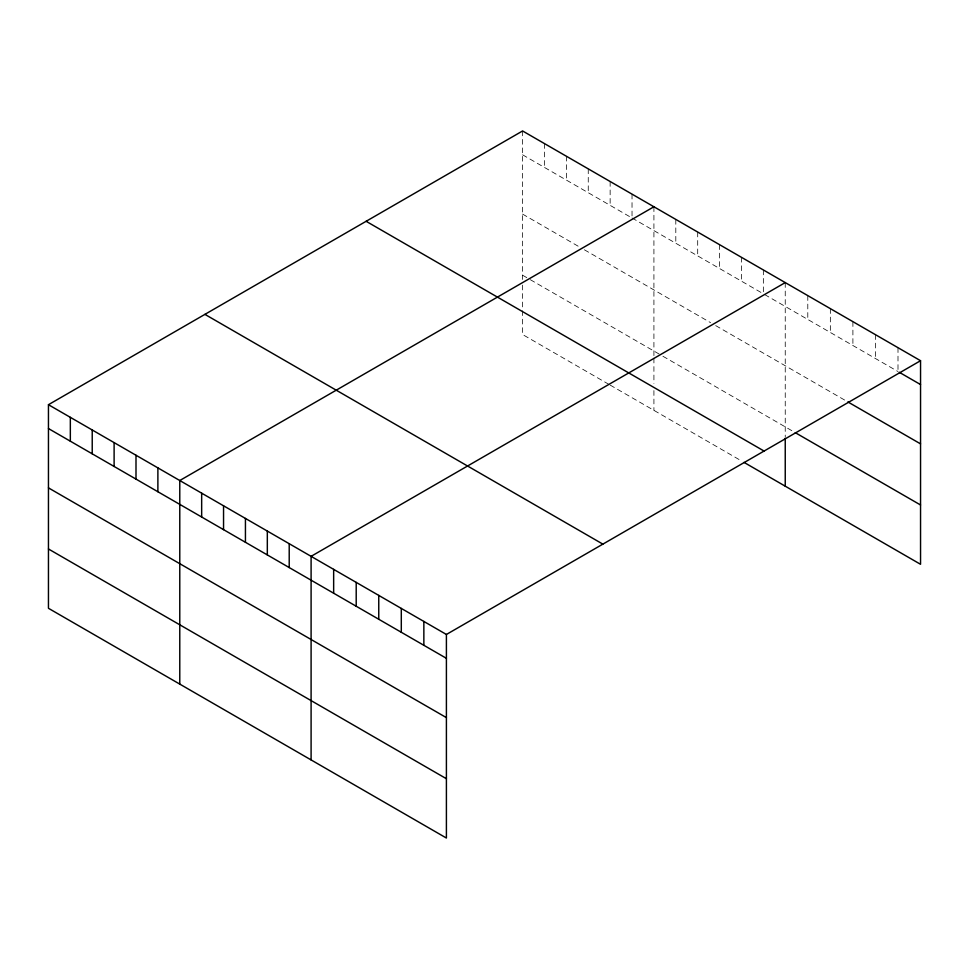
<?xml version="1.0" encoding="UTF-8"?>
<svg xmlns="http://www.w3.org/2000/svg" width="969" height="969" viewBox="0 0 969 969"><rect width="100%" height="100%" fill="white"/><g stroke="black" fill="none" stroke-linecap="round" stroke-linejoin="round"><path stroke-width="0.73" stroke-dasharray="4.84 3.63" d="M522.594 130.96L522.594 279.46M522.594 154.81L630.746 217.25M632.03 217.989L762.07 293.062M764.65 294.552L897.997 371.539M522.594 214.113L579.244 246.829M584.392 249.796L710.568 322.641M715.716 325.62L846.627 401.202M522.594 275.232L529.038 278.939M530.322 279.69L661.645 355.502M662.929 356.253L792.763 431.205M608.859 384.342L522.594 334.535L522.594 310.528M610.143 385.081L741.467 460.905M897.997 347.701L897.997 370.049M875.443 334.68L875.443 358.53M852.902 321.66L852.902 345.509M830.348 308.639L830.348 332.488M807.795 295.618L807.795 319.467M785.241 282.597L785.241 436.753M763.354 269.963L763.354 293.813M741.467 257.33L741.467 281.167M719.579 244.685L719.579 268.534M697.692 232.051L697.692 255.901M675.805 219.418L675.805 243.267M653.918 206.772L653.918 356.701M653.918 358.106L653.918 383.53M653.918 390.592L653.918 410.359M632.03 194.139L632.03 216.499M610.143 181.506L610.143 205.355M588.256 168.872L588.256 192.722M566.368 156.227L566.368 180.077M544.481 143.594L544.481 167.443M522.594 285.116L522.594 309.123"/><path stroke-width="1.45" d="M48.45 404.703L446.406 634.465L446.406 838.04L48.45 608.29L48.45 404.703L522.594 130.96L920.55 360.71L920.55 564.297L744.047 462.395M653.918 206.772L179.774 480.527L179.774 684.102M785.241 282.597L311.097 556.339L311.097 759.926M446.406 634.465L920.55 360.71M899.256 372.266L920.55 384.56M847.887 401.929L920.55 443.875M795.27 432.658L920.55 504.982M366.125 221.295L764.081 451.057M204.919 314.368L602.875 544.13M48.45 428.552L446.406 658.314M48.45 487.867L446.406 717.617M48.45 548.975L446.406 778.725M785.241 438.17L785.241 486.184M423.853 621.444L423.853 645.293M401.299 608.423L401.299 632.272M378.758 595.402L378.758 619.252M356.204 582.381L356.204 606.231M333.651 569.36L333.651 593.21M289.21 543.706L289.21 567.555M267.323 531.073L267.323 554.922M245.436 518.427L245.436 542.277M223.548 505.794L223.548 529.643M201.661 493.16L201.661 517.01M157.886 467.882L157.886 491.731M135.999 455.248L135.999 479.098M114.112 442.615L114.112 466.464M92.225 429.982L92.225 453.819M70.337 417.336L70.337 441.186"/></g></svg>
